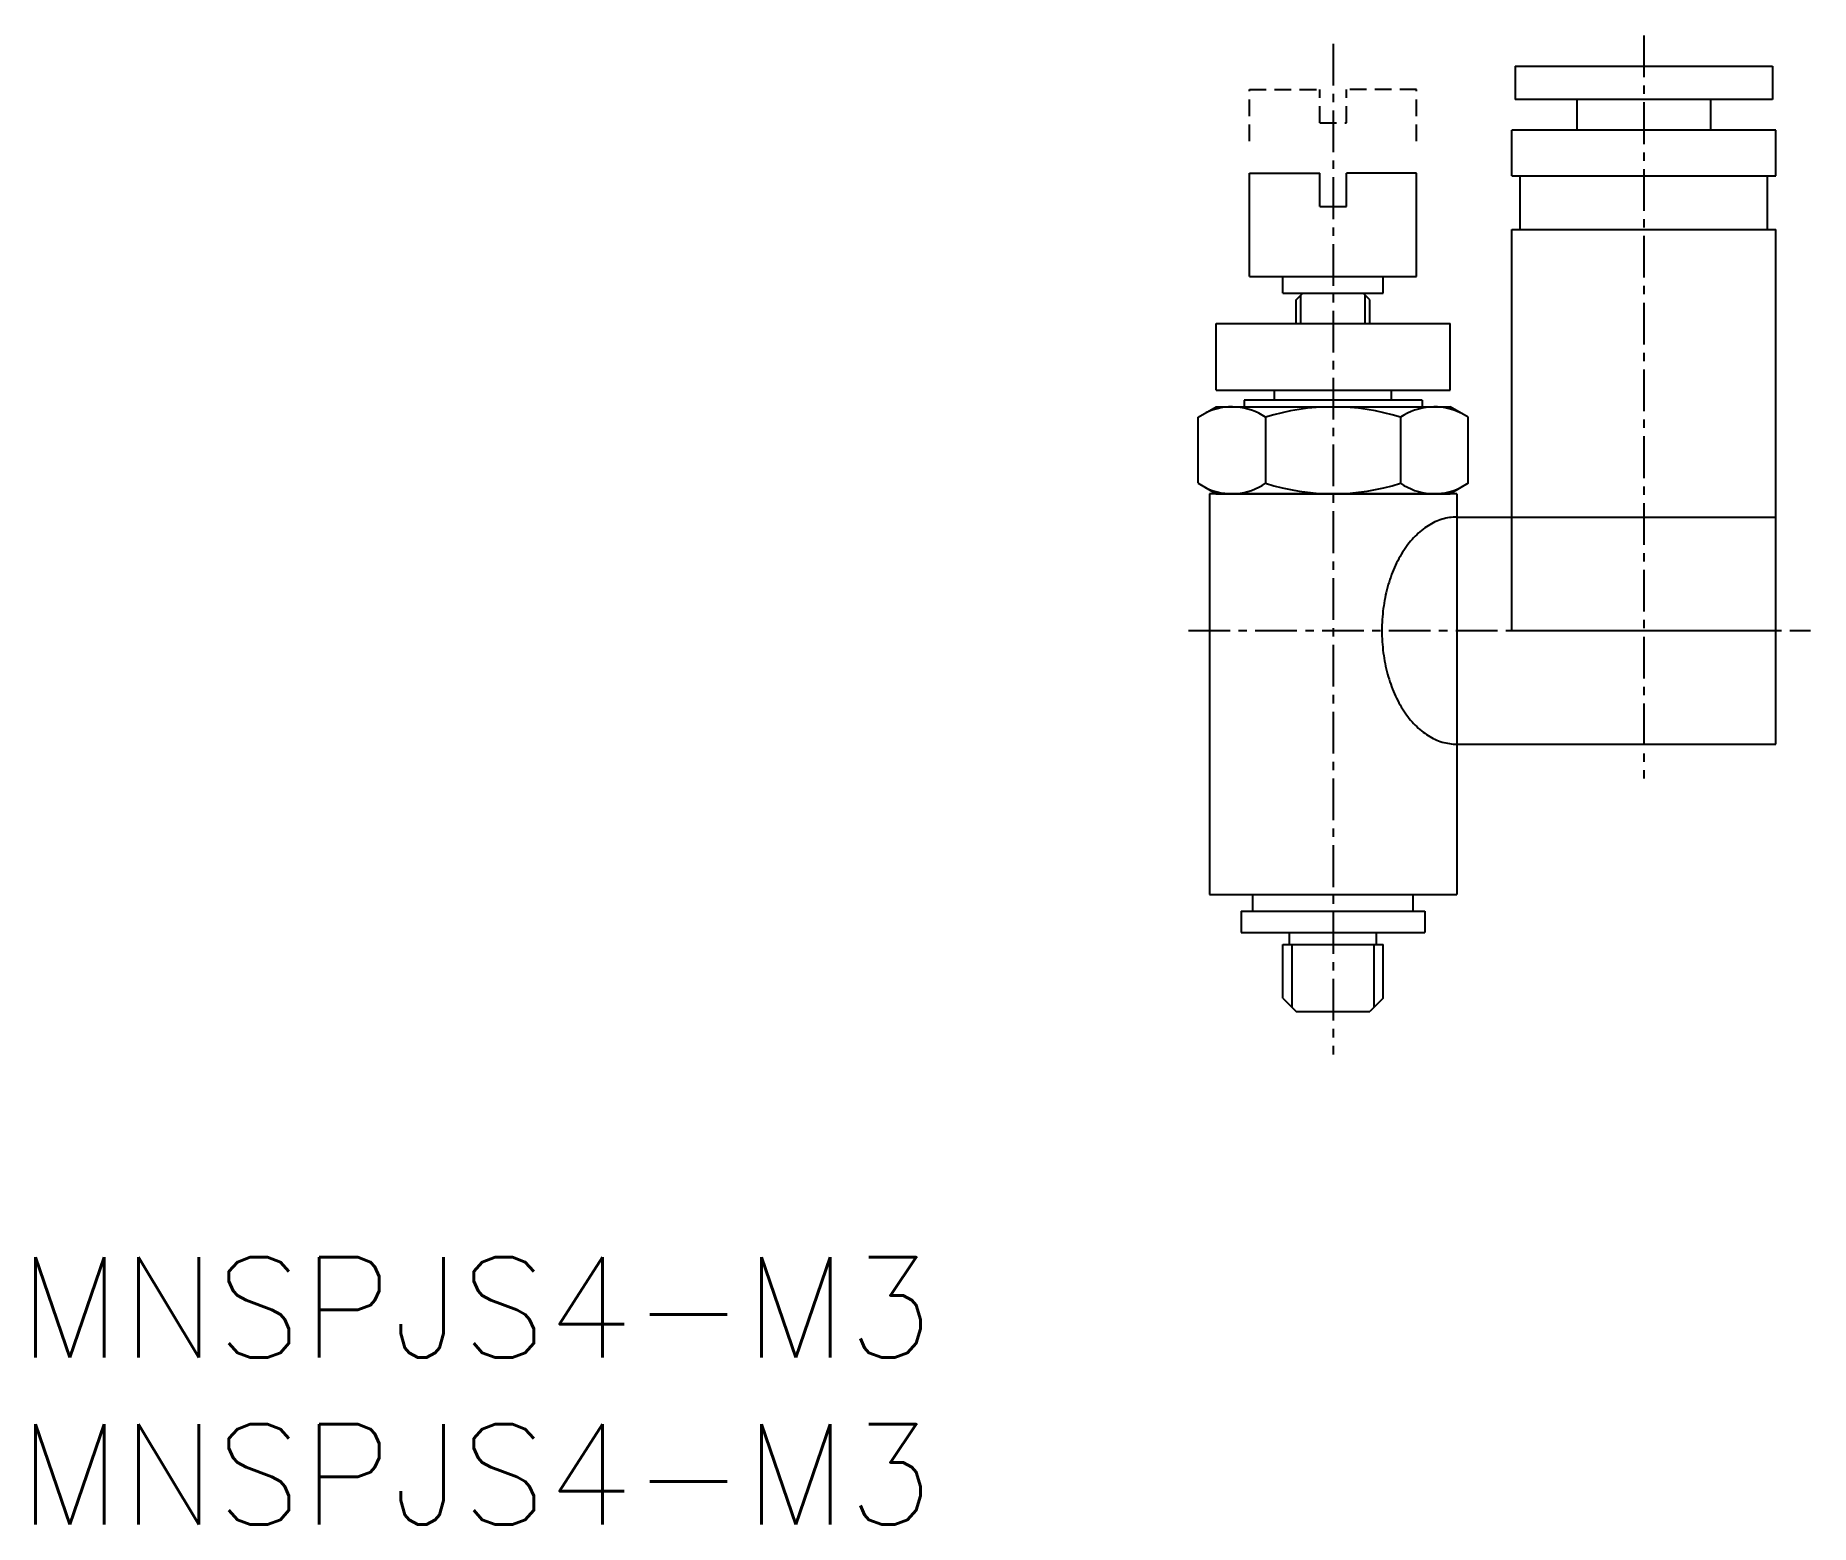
# Model space of a CAD drawing. Extents: x 0.5 to 53.6, y 0 to 44.6.
import ezdxf

# ---------------------------------------------------------------- set-up
doc = ezdxf.new("R2010")
doc.units = 0
doc.linetypes.add('CENTER', pattern=[2, 1.25, -0.25, 0.25, -0.25])
doc.linetypes.add('DASHED', pattern=[0.75, 0.5, -0.25])
doc.layers.get('0').update_dxf_attribs({"linetype": 'CONTINUOUS'})
doc.layers.add('CENTER', color=1, linetype='CENTER')
doc.styles.get("Standard").update_dxf_attribs({"font": 'txt.shx'})

# ---------------------------------------------------------------- blocks, each defined once
blk = doc.blocks.new('*U6')
at = {"color": 7, "linetype": 'CONTINUOUS'}
blk.add_text('MNSPJS4-M3', height=3, dxfattribs=at).set_placement((0, 0))
blk = doc.blocks.new('*U7')
at = {"color": 7, "linetype": 'CONTINUOUS'}
blk.add_text('MNSPJS4-M3', height=3, dxfattribs=at).set_placement((0, 5))

msp = doc.modelspace()

# ---------------------------------------------------------------- linework, layer by layer
at = {"color": 7, "linetype": 'CONTINUOUS'}
for p, q in [((44.797, 43.663), (44.797, 42.663)), ((44.797, 43.663), (52.497, 43.663)), ((52.497, 43.663), (52.497, 42.663)), ((52.497, 42.663), (44.797, 42.663)), ((46.647, 42.663), (46.647, 41.747)), ((50.647, 42.663), (50.647, 41.747)), ((52.597, 41.747), (44.697, 41.747)), ((44.697, 40.383), (44.697, 41.747)), ((52.597, 40.383), (52.597, 41.747)), ((36.847, 37.363), (36.847, 40.463)), ((36.847, 40.463), (38.947, 40.463)), ((38.947, 39.463), (38.947, 40.463)), ((39.747, 39.463), (39.747, 40.463)), ((41.847, 40.463), (39.747, 40.463)), ((41.847, 37.363), (41.847, 40.463)), ((44.697, 40.383), (52.597, 40.383)), ((44.947, 38.769), (44.947, 40.383)), ((52.347, 38.769), (52.347, 40.383)), ((38.947, 39.463), (39.747, 39.463)), ((44.697, 38.769), (52.597, 38.769)), ((44.697, 26.763), (44.697, 38.769)), ((52.597, 23.363), (52.597, 38.769)), ((36.847, 37.363), (41.847, 37.363)), ((37.847, 36.863), (37.847, 37.363)), ((40.847, 36.863), (40.847, 37.363)), ((37.847, 36.863), (40.847, 36.863)), ((38.247, 36.663), (38.447, 36.863)), ((38.247, 35.963), (38.247, 36.663)), ((38.383, 35.963), (38.383, 36.799)), ((40.447, 36.663), (40.247, 36.863)), ((40.312, 35.963), (40.312, 36.799)), ((40.447, 35.963), (40.447, 36.663)), ((35.847, 33.963), (35.847, 35.963)), ((35.847, 35.963), (42.847, 35.963)), ((42.847, 33.963), (42.847, 35.963)), ((35.847, 33.963), (42.847, 33.963)), ((36.682, 33.663), (36.682, 33.463)), ((42.013, 33.663), (36.682, 33.663)), ((37.597, 33.663), (37.597, 33.963)), ((41.097, 33.663), (41.097, 33.963)), ((42.013, 33.663), (42.013, 33.463)), ((35.306, 33.15), (35.847, 33.463)), ((35.306, 31.176), (35.306, 33.15)), ((35.847, 33.463), (42.847, 33.463)), ((37.327, 33.15), (37.327, 31.176)), ((41.368, 33.15), (41.368, 31.176)), ((43.389, 33.15), (42.847, 33.463)), ((43.389, 31.176), (43.389, 33.15)), ((35.306, 31.176), (35.847, 30.863)), ((43.047, 30.863), (35.647, 30.863)), ((35.647, 30.863), (35.647, 18.863)), ((35.847, 30.863), (42.847, 30.863)), ((43.389, 31.176), (42.847, 30.863)), ((43.047, 30.863), (43.047, 18.863)), ((43.047, 30.163), (52.597, 30.163)), ((44.697, 26.763), (52.597, 26.763)), ((43.047, 23.363), (52.597, 23.363)), ((35.647, 18.863), (43.047, 18.863)), ((36.947, 18.363), (36.947, 18.863)), ((41.747, 18.363), (41.747, 18.863)), ((36.597, 18.363), (36.597, 17.723)), ((36.597, 18.363), (42.097, 18.363)), ((42.097, 18.363), (42.097, 17.723)), ((36.597, 17.723), (42.097, 17.723)), ((38.047, 17.363), (38.047, 17.723)), ((40.647, 17.363), (40.647, 17.723)), ((37.847, 15.763), (37.847, 17.363)), ((37.847, 17.363), (40.847, 17.363)), ((38.118, 15.493), (38.118, 17.363)), ((40.577, 15.493), (40.577, 17.363)), ((40.847, 15.763), (40.847, 17.363)), ((37.847, 15.763), (38.247, 15.363)), ((40.847, 15.763), (40.447, 15.363)), ((38.247, 15.363), (40.447, 15.363))]:
    msp.add_line(p, q, dxfattribs=at)
at = {"color": 3, "linetype": 'DASHED'}
for p, q in [((36.847, 41.413), (36.847, 42.963)), ((36.847, 42.963), (38.947, 42.963)), ((38.947, 41.963), (38.947, 42.963)), ((39.747, 41.963), (39.747, 42.963)), ((41.847, 42.963), (39.747, 42.963)), ((41.847, 41.413), (41.847, 42.963)), ((38.947, 41.963), (39.747, 41.963))]:
    msp.add_line(p, q, dxfattribs=at)
at = {"color": 7, "linetype": 'CONTINUOUS'}
msp.add_polyline3d([(43.047, 30.163, 0), (42.992, 30.162, 0), (42.938, 30.159, 0), (42.883, 30.154, 0), (42.828, 30.147, 0), (42.773, 30.137, 0), (42.719, 30.126, 0), (42.664, 30.113, 0), (42.61, 30.098, 0), (42.557, 30.081, 0), (42.503, 30.061, 0), (42.45, 30.04, 0), (42.397, 30.017, 0), (42.345, 29.991, 0), (42.293, 29.964, 0), (42.241, 29.935, 0), (42.19, 29.904, 0), (42.14, 29.871, 0), (42.09, 29.837, 0), (42.04, 29.8, 0), (41.992, 29.762, 0), (41.943, 29.721, 0), (41.896, 29.679, 0), (41.849, 29.636, 0), (41.803, 29.59, 0), (41.758, 29.543, 0), (41.713, 29.494, 0), (41.669, 29.444, 0), (41.626, 29.391, 0), (41.584, 29.338, 0), (41.543, 29.282, 0), (41.503, 29.226, 0), (41.464, 29.167, 0), (41.425, 29.108, 0), (41.388, 29.046, 0), (41.351, 28.984, 0), (41.316, 28.92, 0), (41.282, 28.855, 0), (41.248, 28.788, 0), (41.216, 28.721, 0), (41.185, 28.652, 0), (41.155, 28.582, 0), (41.126, 28.511, 0), (41.098, 28.439, 0), (41.072, 28.366, 0), (41.047, 28.292, 0), (41.023, 28.217, 0), (41, 28.141, 0), (40.978, 28.064, 0), (40.958, 27.987, 0), (40.938, 27.909, 0), (40.92, 27.83, 0), (40.904, 27.75, 0), (40.889, 27.67, 0), (40.875, 27.589, 0), (40.862, 27.508, 0), (40.85, 27.426, 0), (40.84, 27.344, 0), (40.832, 27.262, 0), (40.824, 27.179, 0), (40.818, 27.096, 0), (40.813, 27.013, 0), (40.81, 26.93, 0), (40.808, 26.846, 0), (40.807, 26.763, 0), (40.808, 26.68, 0), (40.81, 26.596, 0), (40.813, 26.513, 0), (40.818, 26.43, 0), (40.824, 26.347, 0), (40.832, 26.264, 0), (40.84, 26.182, 0), (40.85, 26.1, 0), (40.862, 26.018, 0), (40.875, 25.937, 0), (40.889, 25.856, 0), (40.904, 25.776, 0), (40.92, 25.697, 0), (40.938, 25.618, 0), (40.958, 25.539, 0), (40.978, 25.462, 0), (41, 25.385, 0), (41.023, 25.309, 0), (41.047, 25.234, 0), (41.072, 25.16, 0), (41.098, 25.087, 0), (41.126, 25.015, 0), (41.155, 24.944, 0), (41.185, 24.874, 0), (41.216, 24.805, 0), (41.248, 24.738, 0), (41.282, 24.671, 0), (41.316, 24.606, 0), (41.351, 24.542, 0), (41.388, 24.48, 0), (41.425, 24.419, 0), (41.464, 24.359, 0), (41.503, 24.301, 0), (41.543, 24.244, 0), (41.584, 24.189, 0), (41.626, 24.135, 0), (41.669, 24.083, 0), (41.713, 24.032, 0), (41.758, 23.983, 0), (41.803, 23.936, 0), (41.849, 23.891, 0), (41.896, 23.847, 0), (41.943, 23.805, 0), (41.992, 23.765, 0), (42.04, 23.726, 0), (42.09, 23.689, 0), (42.14, 23.655, 0), (42.19, 23.622, 0), (42.241, 23.591, 0), (42.293, 23.562, 0), (42.345, 23.535, 0), (42.397, 23.509, 0), (42.45, 23.486, 0), (42.503, 23.465, 0), (42.557, 23.446, 0), (42.61, 23.428, 0), (42.664, 23.413, 0), (42.719, 23.4, 0), (42.773, 23.389, 0), (42.828, 23.379, 0), (42.883, 23.372, 0), (42.938, 23.367, 0), (42.992, 23.364, 0), (43.047, 23.363, 0)], dxfattribs=at)
for centre, radius, start, end in [((36.316, 31.674), 1.789, 55.6158, 115.6158), ((39.347, 26.776), 6.687, 72.412, 107.588), ((42.379, 31.674), 1.789, 64.3842, 124.3842), ((36.316, 32.652), 1.789, 244.3842, 304.3842), ((39.347, 37.55), 6.687, 252.412, 287.588), ((42.379, 32.652), 1.789, 235.6158, 295.6158)]:
    msp.add_arc(centre, radius, start, end, dxfattribs=at)
at = {"layer": 'CENTER', "color": 1, "linetype": 'CENTER'}
for p, q in [((39.347, 44.336), (39.347, 14.075)), ((48.647, 44.582), (48.647, 22.333)), ((35.017, 26.763), (53.635, 26.763))]:
    msp.add_line(p, q, dxfattribs=at)

# ---------------------------------------------------------------- block references
at = {"color": 7, "linetype": 'CONTINUOUS'}
for name in ['*U7', '*U6']:
    msp.add_blockref(name, (0, 0), dxfattribs=at)

doc.saveas('drawing.dxf')
